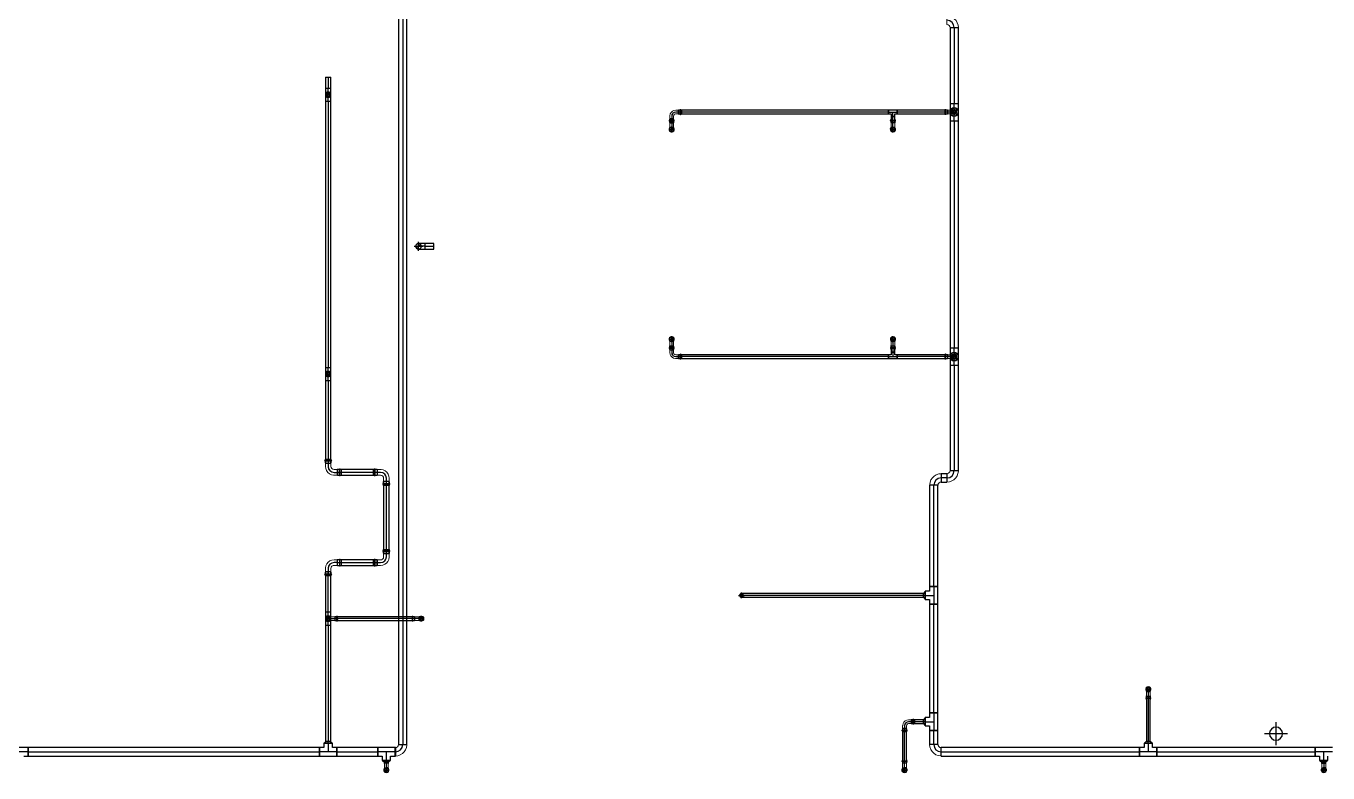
# Model space of a CAD drawing. Header units: inches. Extents: x -3326 to -5, y 8 to 1238.
# Drawn here: x -2129.8 to -1682.6, y 318.7 to 575.3 of the extents above; entities that cross this region are included whole.
import ezdxf

# ---------------------------------------------------------------- set-up
doc = ezdxf.new("R2010")
doc.units = ezdxf.units.IN
doc.header["$MEASUREMENT"] = 0
doc.layers.add('P-PIPE', color=3, linetype='Continuous', lineweight=9)
doc.layers.add('X - REF - FP', color=7, linetype='Continuous', true_color=0xb90000)

# ---------------------------------------------------------------- blocks, each defined once
blk = doc.blocks.new('Victaulic-VicPress316-Elbow 90-45deg Style P568_P571 - Standard-523083-THIRD LEVEL')
at = {"layer": 'P-PIPE'}
for p, q in [((-3177.63, 1234.85), (-3177.63, 1234.85)), ((-3177.63, 1233.46), (-3177.63, 1234.85)), ((-3178.39, 1232.42), (-3178.39, 1231.96)), ((-3178.39, 1231.67), (-3178.39, 1231.33)), ((-3178.28, 1233.46), (-3178.28, 1232.52)), ((-3178.28, 1232.63), (-3178.28, 1231.33)), ((-3178.28, 1232.52), (-3177.63, 1232.52)), ((-3177.63, 1232.52), (-3178.28, 1232.52)), ((-3177.63, 1233.46), (-3177.63, 1232.52)), ((-3177.63, 1232.63), (-3177.63, 1232.63)), ((-3177.63, 1232.63), (-3177.63, 1232.63)), ((-3177.63, 1232.52), (-3176.97, 1232.52)), ((-3176.97, 1232.52), (-3177.63, 1232.52)), ((-3177.63, 1231.96), (-3177.63, 1231.96)), ((-3177.63, 1231.96), (-3177.63, 1231.96)), ((-3177.63, 1231.67), (-3177.63, 1231.67)), ((-3177.63, 1231.67), (-3177.63, 1231.67)), ((-3177.63, 1231.33), (-3177.63, 1231.33)), ((-3177.63, 1231.33), (-3177.63, 1231.33)), ((-3177.63, 1231.33), (-3177.63, 1231.33)), ((-3177.63, 1231.33), (-3177.63, 1231.33)), ((-3176.97, 1232.52), (-3176.97, 1233.46)), ((-3176.97, 1231.33), (-3176.97, 1232.63)), ((-3176.86, 1231.96), (-3176.86, 1232.42)), ((-3176.86, 1231.33), (-3176.86, 1231.67))]:
    blk.add_line(p, q, dxfattribs=at)
at = {"layer": 'P-PIPE', "flags": 128}
for points in [[(-3177.63, 1235.77), (-3178.02, 1235.67), (-3178.34, 1235.42), (-3178.52, 1235.05), (-3178.51, 1234.64), (-3178.32, 1234.27), (-3178, 1234.02), (-3177.63, 1233.94)], [(-3177.63, 1235.62), (-3177.99, 1235.53), (-3178.27, 1235.28), (-3178.39, 1234.92), (-3178.33, 1234.55), (-3178.1, 1234.25), (-3177.76, 1234.1), (-3177.63, 1234.09)], [(-3178.28, 1234.85), (-3178.28, 1234.76), (-3178.28, 1234.5), (-3178.28, 1234.09), (-3178.28, 1233.61), (-3178.28, 1233.46)], [(-3177.63, 1233.94), (-3177.23, 1234.04), (-3176.91, 1234.29), (-3176.73, 1234.66), (-3176.74, 1235.07), (-3176.93, 1235.44), (-3177.25, 1235.69), (-3177.63, 1235.77)], [(-3177.63, 1234.09), (-3177.26, 1234.18), (-3176.98, 1234.43), (-3176.86, 1234.79), (-3176.92, 1235.16), (-3177.15, 1235.46), (-3177.49, 1235.61), (-3177.63, 1235.62)], [(-3176.97, 1233.46), (-3176.97, 1233.96), (-3176.97, 1234.39), (-3176.97, 1234.7), (-3176.97, 1234.85), (-3176.97, 1234.85)], [(-3178.39, 1231.67), (-3178.51, 1231.74), (-3178.52, 1231.88), (-3178.41, 1231.96), (-3178.39, 1231.96)], [(-3178.39, 1232.42), (-3178.3, 1232.62), (-3178.28, 1232.63)], [(-3178.39, 1231.96), (-3178.3, 1231.96), (-3178.05, 1231.96), (-3177.69, 1231.96), (-3177.63, 1231.96)], [(-3177.63, 1231.96), (-3177.99, 1231.96), (-3178.27, 1231.96), (-3178.39, 1231.96), (-3178.39, 1231.96)], [(-3178.39, 1231.67), (-3178.3, 1231.67), (-3178.05, 1231.67), (-3177.69, 1231.67), (-3177.63, 1231.67)], [(-3177.63, 1231.67), (-3177.99, 1231.67), (-3178.27, 1231.67), (-3178.39, 1231.67), (-3178.39, 1231.67)], [(-3176.86, 1231.96), (-3176.95, 1231.96), (-3177.2, 1231.96), (-3177.56, 1231.96), (-3177.63, 1231.96)], [(-3177.63, 1231.96), (-3177.26, 1231.96), (-3176.98, 1231.96), (-3176.86, 1231.96), (-3176.86, 1231.96)], [(-3176.86, 1231.67), (-3176.95, 1231.67), (-3177.2, 1231.67), (-3177.56, 1231.67), (-3177.63, 1231.67)], [(-3177.63, 1231.67), (-3177.26, 1231.67), (-3176.98, 1231.67), (-3176.86, 1231.67), (-3176.86, 1231.67)], [(-3176.97, 1232.63), (-3176.86, 1232.44), (-3176.86, 1232.42)], [(-3176.86, 1231.96), (-3176.74, 1231.9), (-3176.73, 1231.76), (-3176.84, 1231.67), (-3176.86, 1231.67)]]:
    blk.add_lwpolyline(points, dxfattribs=at)
at = {"layer": 'P-PIPE'}
for radius, start, end in [(0.766, 90, 270), (0.766, 90, 270), (0.766, 90, 270), (0.658, 90, 270), (0.657, 90, 270), (0.658, 90, 180), (0.658, 180, 270), (0.767, 270, 90), (0.767, 270, 90), (0.767, 270, 90), (0.658, 270, 90), (0.658, 270, 90), (0.658, 0, 90), (0.658, 270, 0)]:
    blk.add_arc((-3177.63, 1234.85), radius, start, end, dxfattribs=at)
blk = doc.blocks.new('Victaulic-VicPress316-Elbow 90-45deg Style P568_P571 - Standard-V2-THIRD LEVEL')
at = {"layer": 'P-PIPE'}
for p, q in [((-3203.81, 730.05), (-3203.81, 729.6)), ((-3203.81, 729.31), (-3203.81, 728.97)), ((-3203.7, 731.1), (-3203.7, 730.16)), ((-3203.7, 730.27), (-3203.7, 728.97)), ((-3203.05, 730.16), (-3203.7, 730.16)), ((-3203.7, 730.16), (-3203.05, 730.16)), ((-3203.05, 732.49), (-3203.05, 732.49)), ((-3203.05, 732.49), (-3203.05, 731.1)), ((-3203.05, 731.1), (-3203.05, 730.16)), ((-3203.05, 730.27), (-3203.05, 730.27)), ((-3203.05, 730.27), (-3203.05, 730.27)), ((-3202.39, 730.16), (-3203.05, 730.16)), ((-3203.05, 730.16), (-3202.39, 730.16)), ((-3203.05, 729.6), (-3203.05, 729.6)), ((-3203.05, 729.6), (-3203.05, 729.6)), ((-3203.05, 729.31), (-3203.05, 729.31)), ((-3203.05, 729.31), (-3203.05, 729.31)), ((-3202.39, 730.16), (-3202.39, 731.1)), ((-3202.39, 728.97), (-3202.39, 730.27)), ((-3202.28, 729.6), (-3202.28, 730.05)), ((-3202.28, 728.97), (-3202.28, 729.31)), ((-3203.05, 728.97), (-3203.05, 728.97)), ((-3203.05, 728.97), (-3203.05, 728.97)), ((-3203.05, 728.97), (-3203.05, 728.97)), ((-3203.05, 728.97), (-3203.05, 728.97))]:
    blk.add_line(p, q, dxfattribs=at)
at = {"layer": 'P-PIPE', "flags": 128}
for points in [[(-3203.05, 733.4), (-3203.45, 733.31), (-3203.76, 733.05), (-3203.94, 732.68), (-3203.93, 732.27), (-3203.75, 731.91), (-3203.42, 731.66), (-3203.05, 731.58)], [(-3203.81, 729.31), (-3203.93, 729.38), (-3203.94, 729.51), (-3203.83, 729.6), (-3203.81, 729.6)], [(-3203.05, 733.26), (-3203.41, 733.16), (-3203.69, 732.91), (-3203.81, 732.56), (-3203.75, 732.19), (-3203.52, 731.89), (-3203.18, 731.74), (-3203.05, 731.72)], [(-3203.81, 730.05), (-3203.72, 730.25), (-3203.7, 730.27)], [(-3203.81, 729.6), (-3203.72, 729.6), (-3203.47, 729.6), (-3203.11, 729.6), (-3203.05, 729.6)], [(-3203.05, 729.6), (-3203.41, 729.6), (-3203.69, 729.6), (-3203.81, 729.6), (-3203.81, 729.6)], [(-3203.81, 729.31), (-3203.72, 729.31), (-3203.47, 729.31), (-3203.11, 729.31), (-3203.05, 729.31)], [(-3203.05, 729.31), (-3203.41, 729.31), (-3203.69, 729.31), (-3203.81, 729.31), (-3203.81, 729.31)], [(-3203.7, 732.49), (-3203.7, 732.4), (-3203.7, 732.13), (-3203.7, 731.73), (-3203.7, 731.24), (-3203.7, 731.1)], [(-3203.05, 731.58), (-3202.65, 731.67), (-3202.33, 731.93), (-3202.15, 732.3), (-3202.16, 732.71), (-3202.35, 733.07), (-3202.67, 733.32), (-3203.05, 733.4)], [(-3203.05, 731.72), (-3202.68, 731.82), (-3202.41, 732.07), (-3202.28, 732.42), (-3202.34, 732.79), (-3202.57, 733.09), (-3202.91, 733.24), (-3203.05, 733.26)], [(-3202.28, 729.6), (-3202.37, 729.6), (-3202.62, 729.6), (-3202.98, 729.6), (-3203.05, 729.6)], [(-3203.05, 729.6), (-3202.68, 729.6), (-3202.41, 729.6), (-3202.28, 729.6), (-3202.28, 729.6)], [(-3202.28, 729.31), (-3202.37, 729.31), (-3202.62, 729.31), (-3202.98, 729.31), (-3203.05, 729.31)], [(-3203.05, 729.31), (-3202.68, 729.31), (-3202.41, 729.31), (-3202.28, 729.31), (-3202.28, 729.31)], [(-3202.39, 731.1), (-3202.39, 731.6), (-3202.39, 732.03), (-3202.39, 732.34), (-3202.39, 732.48), (-3202.39, 732.49)], [(-3202.39, 730.27), (-3202.28, 730.08), (-3202.28, 730.05)], [(-3202.28, 729.6), (-3202.16, 729.53), (-3202.15, 729.39), (-3202.26, 729.31), (-3202.28, 729.31)]]:
    blk.add_lwpolyline(points, dxfattribs=at)
at = {"layer": 'P-PIPE'}
for radius, start, end in [(0.767, 90, 270), (0.767, 90, 270), (0.767, 90, 270), (0.658, 90, 270), (0.658, 90, 270), (0.658, 90, 180), (0.658, 180, 270), (0.766, 270, 90), (0.766, 270, 90), (0.766, 270, 90), (0.658, 270, 90), (0.657, 270, 90), (0.658, 0, 90), (0.658, 270, 0)]:
    blk.add_arc((-3203.05, 732.49), radius, start, end, dxfattribs=at)
blk = doc.blocks.new('Transition - Generic - Plumbing-CW-1090292-THIRD LEVEL')
at = {"layer": 'P-PIPE'}
for radius, start, end in [(0.8125, 0, 180), (0.8125, 180, 0), (0.5625, 360, 180), (0.5625, 180, 0)]:
    blk.add_arc((-2026, 551.742802), radius, start, end, dxfattribs=at)
blk = doc.blocks.new('Elbow - Welded - Generic - Standard-1127339-THIRD LEVEL')
at = {"layer": 'P-PIPE'}
for p, q in [((-2.52, -1.44), (-2.52, 1.44)), ((-2.52, 1.44), (-2.52, -1.44)), ((1.44, 2.52), (-1.44, 2.52)), ((-1.44, 2.52), (1.44, 2.52))]:
    blk.add_line(p, q, dxfattribs=at)
at = {"layer": 'P-PIPE', "flags": 128}
for points in [[(-1.44, 2.52), (-1.53, 2.08), (-1.79, 1.72), (-2.18, 1.49), (-2.52, 1.44)], [(-2.52, -1.44), (-1.67, -1.34), (-0.85, -1.07), (-0.12, -0.62), (0.51, -0.03), (0.99, 0.68), (1.3, 1.48), (1.43, 2.33), (1.44, 2.52)]]:
    blk.add_lwpolyline(points, dxfattribs=at)
blk = doc.blocks.new('Transition - Generic - Plumbing-CW-1127470-THIRD LEVEL')
at = {"layer": 'P-PIPE'}
for radius, start, end in [(1.31, 90, 270), (0.563, 90, 270), (1.31, 270, 90), (0.562, 270, 90)]:
    blk.add_arc((-1810.95, 461.74), radius, start, end, dxfattribs=at)
blk = doc.blocks.new('Victaulic-VicPress316-Elbow 90-45deg Style P568_P571 - Standard-V1-THIRD LEVEL')
at = {"layer": 'P-PIPE'}
for p, q in [((-3.18, 0.77), (-3.52, 0.77)), ((-3.52, 0.77), (-3.52, -0.77)), ((-3.52, -0.77), (-3.52, 0.77)), ((-2.22, 0.66), (-3.52, 0.66)), ((-3.52, -0.66), (-3.52, 0.66)), ((-3.52, 0.66), (-3.52, -0.66)), ((-3.18, -0.77), (-3.18, 0.77)), ((-3.18, 0.77), (-3.18, -0.77)), ((-2.44, 0.77), (-2.89, 0.77)), ((-2.89, -0.77), (-2.89, 0.77)), ((-2.89, 0.77), (-2.89, -0.77)), ((-1.39, 0.66), (-2.33, 0.66)), ((-2.33, 0), (-2.33, 0.66)), ((-2.33, 0.66), (-2.33, 0)), ((-2.22, -0.66), (-2.22, 0.66)), ((-2.22, 0.66), (-2.22, -0.66)), ((-0.77, 3.52), (-0.77, 3.18)), ((0.77, 3.52), (-0.77, 3.52)), ((-0.77, 3.52), (0.77, 3.52)), ((-0.77, 3.18), (0.77, 3.18)), ((0.77, 3.18), (-0.77, 3.18)), ((-0.77, 2.89), (-0.77, 2.44)), ((-0.77, 2.89), (0.77, 2.89)), ((0.77, 2.89), (-0.77, 2.89)), ((-0.66, 3.52), (-0.66, 2.22)), ((-0.66, 3.52), (0.66, 3.52)), ((0.66, 3.52), (-0.66, 3.52)), ((-0.66, 2.33), (-0.66, 1.39)), ((0, 2.33), (-0.66, 2.33)), ((-0.66, 2.33), (0, 2.33)), ((-0.66, 2.22), (0.66, 2.22)), ((0.66, 2.22), (-0.66, 2.22)), ((0, 2.33), (0.66, 2.33)), ((0.66, 2.33), (0, 2.33)), ((0, 1.39), (0, 2.33)), ((0.66, 2.22), (0.66, 3.52)), ((0.66, 1.39), (0.66, 2.33)), ((0.77, 3.18), (0.77, 3.52)), ((0.77, 2.44), (0.77, 2.89)), ((-3.52, -0.66), (-2.22, -0.66)), ((-3.52, -0.77), (-3.18, -0.77)), ((-2.89, -0.77), (-2.44, -0.77)), ((-2.33, 0), (-2.33, -0.66)), ((-2.33, -0.66), (-2.33, 0)), ((-1.39, 0), (-2.33, 0)), ((-2.33, -0.66), (-1.39, -0.66))]:
    blk.add_line(p, q, dxfattribs=at)
at = {"layer": 'P-PIPE', "flags": 128}
for points in [[(-3.18, 0.77), (-3.11, 0.89), (-2.98, 0.9), (-2.89, 0.79), (-2.89, 0.77)], [(-3.18, 0.77), (-3.18, 0.67), (-3.18, 0.42), (-3.18, 0.07), (-3.18, -0.3), (-3.18, -0.6), (-3.18, -0.75), (-3.18, -0.77)], [(-3.18, -0.77), (-3.18, -0.67), (-3.18, -0.42), (-3.18, -0.07), (-3.18, 0.3), (-3.18, 0.6), (-3.18, 0.75), (-3.18, 0.77)], [(-2.89, -0.77), (-2.89, -0.67), (-2.89, -0.42), (-2.89, -0.07), (-2.89, 0.3), (-2.89, 0.6), (-2.89, 0.75), (-2.89, 0.77)], [(-2.89, 0.77), (-2.89, 0.67), (-2.89, 0.42), (-2.89, 0.07), (-2.89, -0.3), (-2.89, -0.6), (-2.89, -0.75), (-2.89, -0.77)], [(-2.44, 0.77), (-2.24, 0.68), (-2.22, 0.66)], [(-0.66, 1.39), (-0.75, 1.04), (-1, 0.77), (-1.35, 0.66), (-1.39, 0.66)], [(-1.39, -0.66), (-0.78, -0.56), (-0.23, -0.29), (0.22, 0.13), (0.53, 0.67), (0.65, 1.27), (0.66, 1.39)], [(-0.77, 2.89), (-0.89, 2.96), (-0.9, 3.1), (-0.79, 3.18), (-0.77, 3.18)], [(0.77, 3.18), (0.67, 3.18), (0.42, 3.18), (0.07, 3.18), (-0.3, 3.18), (-0.6, 3.18), (-0.75, 3.18), (-0.77, 3.18)], [(-0.77, 3.18), (-0.67, 3.18), (-0.42, 3.18), (-0.07, 3.18), (0.3, 3.18), (0.6, 3.18), (0.75, 3.18), (0.77, 3.18)], [(-0.77, 2.89), (-0.67, 2.89), (-0.42, 2.89), (-0.07, 2.89), (0.3, 2.89), (0.6, 2.89), (0.75, 2.89), (0.77, 2.89)], [(0.77, 2.89), (0.67, 2.89), (0.42, 2.89), (0.07, 2.89), (-0.3, 2.89), (-0.6, 2.89), (-0.75, 2.89), (-0.77, 2.89)], [(-0.66, 2.22), (-0.77, 2.41), (-0.77, 2.44)], [(0.77, 2.44), (0.68, 2.24), (0.66, 2.22)], [(0.77, 3.18), (0.89, 3.11), (0.9, 2.98), (0.79, 2.89), (0.77, 2.89)], [(-2.89, -0.77), (-2.96, -0.89), (-3.1, -0.9), (-3.18, -0.79), (-3.18, -0.77)], [(-2.22, -0.66), (-2.41, -0.77), (-2.44, -0.77)]]:
    blk.add_lwpolyline(points, dxfattribs=at)
at = {"layer": 'P-PIPE'}
blk.add_arc((-1.39, 1.39), 1.39, 270, 0, dxfattribs=at)
blk = doc.blocks.new('Transition - Generic - Plumbing-CW-1022941-THIRD LEVEL')
at = {"layer": 'P-PIPE'}
for radius, start, end in [(0.8125, 0, 180), (0.8125, 180, 0), (0.5625, 0, 180), (0.5625, 180, 0)]:
    blk.add_arc((-2759.501061, 1029.409433), radius, start, end, dxfattribs=at)
blk = doc.blocks.new('Victaulic-VicPress316-Elbow 90-45deg Style P568_P571 - Standard-1125944-THIRD LEVEL')
at = {"layer": 'P-PIPE'}
for p, q in [((-1.06, 4.55), (-1.06, 4.17)), ((1.06, 4.55), (-1.06, 4.55)), ((-1.06, 4.55), (1.06, 4.55)), ((-0.95, 4.55), (-0.95, 3.07)), ((-0.95, 4.55), (0.95, 4.55)), ((0.95, 4.55), (-0.95, 4.55)), ((0.95, 3.07), (0.95, 4.55)), ((1.06, 4.17), (1.06, 4.55)), ((-4.17, 1.06), (-4.55, 1.06)), ((-4.55, 1.06), (-4.55, -1.06)), ((-4.55, -1.06), (-4.55, 1.06)), ((-3.07, 0.95), (-4.55, 0.95)), ((-4.55, -0.95), (-4.55, 0.95)), ((-4.55, 0.95), (-4.55, -0.95)), ((-4.17, -1.06), (-4.17, 1.06)), ((-4.17, 1.06), (-4.17, -1.06)), ((-3.29, 1.06), (-3.85, 1.06)), ((-3.85, -1.06), (-3.85, 1.06)), ((-3.85, 1.06), (-3.85, -1.06)), ((-2.02, 0.95), (-3.18, 0.95)), ((-3.18, 0), (-3.18, 0.95)), ((-3.18, 0.95), (-3.18, 0)), ((-3.07, -0.95), (-3.07, 0.95)), ((-3.07, 0.95), (-3.07, -0.95)), ((-1.06, 4.17), (1.06, 4.17)), ((1.06, 4.17), (-1.06, 4.17)), ((-1.06, 3.85), (-1.06, 3.29)), ((-1.06, 3.85), (1.06, 3.85)), ((1.06, 3.85), (-1.06, 3.85)), ((-0.95, 3.18), (-0.95, 2.02)), ((0, 3.18), (-0.95, 3.18)), ((-0.95, 3.18), (0, 3.18)), ((-0.95, 3.07), (0.95, 3.07)), ((0.95, 3.07), (-0.95, 3.07)), ((0, 3.18), (0.95, 3.18)), ((0.95, 3.18), (0, 3.18)), ((0, 2.02), (0, 3.18)), ((0.95, 2.02), (0.95, 3.18)), ((1.06, 3.29), (1.06, 3.85)), ((-4.55, -0.95), (-3.07, -0.95)), ((-4.55, -1.06), (-4.17, -1.06)), ((-3.85, -1.06), (-3.29, -1.06)), ((-3.18, 0), (-3.18, -0.95)), ((-3.18, -0.95), (-3.18, 0)), ((-2.02, 0), (-3.18, 0)), ((-3.18, -0.95), (-2.02, -0.95))]:
    blk.add_line(p, q, dxfattribs=at)
at = {"layer": 'P-PIPE', "flags": 128}
for points in [[(-4.17, 1.06), (-4.1, 1.2), (-3.94, 1.21), (-3.85, 1.08), (-3.85, 1.06)], [(-4.17, 1.06), (-4.17, 0.97), (-4.17, 0.71), (-4.17, 0.32), (-4.17, -0.12), (-4.17, -0.54), (-4.17, -0.86), (-4.17, -1.04), (-4.17, -1.06)], [(-4.17, -1.06), (-4.17, -0.97), (-4.17, -0.71), (-4.17, -0.32), (-4.17, 0.12), (-4.17, 0.54), (-4.17, 0.86), (-4.17, 1.04), (-4.17, 1.06)], [(-3.85, -1.06), (-3.85, -0.97), (-3.85, -0.71), (-3.85, -0.32), (-3.85, 0.12), (-3.85, 0.54), (-3.85, 0.86), (-3.85, 1.04), (-3.85, 1.06)], [(-3.85, 1.06), (-3.85, 0.97), (-3.85, 0.71), (-3.85, 0.32), (-3.85, -0.12), (-3.85, -0.54), (-3.85, -0.86), (-3.85, -1.04), (-3.85, -1.06)], [(-3.29, 1.06), (-3.09, 0.97), (-3.07, 0.95)], [(-0.95, 2.02), (-1.04, 1.58), (-1.3, 1.22), (-1.69, 1), (-2.02, 0.95)], [(-2.02, -0.95), (-1.28, -0.86), (-0.59, -0.58), (0.02, -0.15), (0.49, 0.43), (0.81, 1.1), (0.94, 1.83), (0.95, 2.02)], [(-1.06, 3.85), (-1.2, 3.92), (-1.21, 4.08), (-1.08, 4.17), (-1.06, 4.17)], [(1.06, 4.17), (0.97, 4.17), (0.71, 4.17), (0.32, 4.17), (-0.12, 4.17), (-0.54, 4.17), (-0.86, 4.17), (-1.04, 4.17), (-1.06, 4.17)], [(-1.06, 4.17), (-0.97, 4.17), (-0.71, 4.17), (-0.32, 4.17), (0.12, 4.17), (0.54, 4.17), (0.86, 4.17), (1.04, 4.17), (1.06, 4.17)], [(-1.06, 3.85), (-0.97, 3.85), (-0.71, 3.85), (-0.32, 3.85), (0.12, 3.85), (0.54, 3.85), (0.86, 3.85), (1.04, 3.85), (1.06, 3.85)], [(1.06, 3.85), (0.97, 3.85), (0.71, 3.85), (0.32, 3.85), (-0.12, 3.85), (-0.54, 3.85), (-0.86, 3.85), (-1.04, 3.85), (-1.06, 3.85)], [(-0.95, 3.07), (-1.06, 3.26), (-1.06, 3.29)], [(1.06, 3.29), (0.97, 3.09), (0.95, 3.07)], [(1.06, 4.17), (1.2, 4.1), (1.21, 3.94), (1.08, 3.85), (1.06, 3.85)], [(-3.85, -1.06), (-3.92, -1.2), (-4.08, -1.21), (-4.17, -1.08), (-4.17, -1.06)], [(-3.07, -0.95), (-3.26, -1.06), (-3.29, -1.06)]]:
    blk.add_lwpolyline(points, dxfattribs=at)
at = {"layer": 'P-PIPE'}
blk.add_arc((-2.02, 2.02), 2.02, 270, 0, dxfattribs=at)

msp = doc.modelspace()

# ---------------------------------------------------------------- linework, layer by layer
at = {"layer": 'X - REF - FP'}
for p, q in [((-2001.81, 593.22), (-2001.81, 328.52)), ((-2000.37, 593.22), (-2000.37, 328.52)), ((-2000.37, 593.22), (-2000.37, 328.52)), ((-1998.93, 328.52), (-1998.93, 593.22)), ((-1812.39, 574.74), (-1812.39, 548.73)), ((-1812.39, 574.74), (-1809.52, 574.74)), ((-1810.95, 574.74), (-1810.95, 548.73)), ((-1810.95, 574.74), (-1810.95, 548.73)), ((-1809.52, 548.73), (-1809.52, 574.74)), ((-2026.95, 557.74), (-2026.95, 553.99)), ((-2026.95, 557.74), (-2025.05, 557.74)), ((-2026, 557.74), (-2026, 553.99)), ((-2026, 557.74), (-2026, 553.99)), ((-2025.05, 553.99), (-2025.05, 557.74)), ((-2027, 551.74), (-2025, 551.74)), ((-2026.95, 553.99), (-2026.95, 549.5)), ((-2026.95, 553.99), (-2025.05, 553.99)), ((-2026, 549.5), (-2026, 553.99)), ((-2026, 550.74), (-2026, 552.74)), ((-2025.05, 549.5), (-2025.05, 553.99)), ((-2026.95, 549.5), (-2026.95, 457.99)), ((-2026.95, 549.5), (-2025.05, 549.5)), ((-2026, 549.5), (-2026, 457.99)), ((-2026, 549.5), (-2026, 457.99)), ((-2025.05, 457.99), (-2025.05, 549.5)), ((-1905.67, 545.74), (-1906.61, 545.74)), ((-1833.5, 546.4), (-1905.67, 546.4)), ((-1905.67, 546.4), (-1905.67, 545.09)), ((-1833.5, 545.74), (-1905.67, 545.74)), ((-1833.5, 545.74), (-1905.67, 545.74)), ((-1833.5, 546.4), (-1833.5, 545.09)), ((-1830.5, 546.4), (-1833.5, 546.4)), ((-1833.5, 545.09), (-1833.5, 546.4)), ((-1833.5, 546.4), (-1833.5, 545.09)), ((-1833.5, 545.74), (-1830.5, 545.74)), ((-1832, 544.25), (-1832, 545.74)), ((-1830.5, 545.09), (-1830.5, 546.4)), ((-1830.5, 546.4), (-1830.5, 545.09)), ((-1813.28, 546.4), (-1830.5, 546.4)), ((-1830.5, 546.4), (-1830.5, 545.09)), ((-1813.28, 545.74), (-1830.5, 545.74)), ((-1813.28, 545.74), (-1830.5, 545.74)), ((-1812.35, 545.74), (-1814.47, 545.74)), ((-1813.28, 546.4), (-1813.28, 545.09)), ((-1812.35, 545.74), (-1813.28, 545.74)), ((-1812.39, 548.73), (-1812.39, 542.75)), ((-1812.39, 548.73), (-1809.52, 548.73)), ((-1810.95, 545.74), (-1812.35, 545.74)), ((-1811.95, 545.74), (-1809.95, 545.74)), ((-1810.95, 542.75), (-1810.95, 548.73)), ((-1810.95, 544.74), (-1810.95, 546.74)), ((-1809.52, 542.75), (-1809.52, 548.73)), ((-1908.66, 543.41), (-1908.66, 542.07)), ((-1908.66, 543.41), (-1907.34, 543.41)), ((-1908.66, 542.07), (-1907.34, 542.07)), ((-1908, 544.35), (-1908, 543.41)), ((-1908, 544.35), (-1908, 542.22)), ((-1908, 543.41), (-1908, 542.07)), ((-1908, 543.41), (-1908, 542.07)), ((-1908, 542.07), (-1908, 541.14)), ((-1907.34, 542.07), (-1907.34, 543.41)), ((-1905.67, 545.09), (-1833.5, 545.09)), ((-1833.5, 545.09), (-1832.66, 545.09)), ((-1832.66, 545.09), (-1832.66, 544.25)), ((-1832.66, 544.25), (-1832.66, 542.07)), ((-1831.34, 544.25), (-1832.66, 544.25)), ((-1832.66, 544.25), (-1831.34, 544.25)), ((-1831.34, 544.25), (-1832.66, 544.25)), ((-1831.34, 542.07), (-1832.66, 542.07)), ((-1832, 542.07), (-1832, 544.25)), ((-1832, 542.07), (-1832, 544.25)), ((-1832, 541.14), (-1832, 543.26)), ((-1832, 541.14), (-1832, 542.07)), ((-1831.34, 545.09), (-1830.5, 545.09)), ((-1831.34, 544.25), (-1831.34, 545.09)), ((-1831.34, 542.07), (-1831.34, 544.25)), ((-1830.5, 545.09), (-1813.28, 545.09)), ((-1812.39, 542.75), (-1812.39, 464.73)), ((-1812.39, 542.75), (-1809.52, 542.75)), ((-1810.95, 542.75), (-1810.95, 464.73)), ((-1810.95, 542.75), (-1810.95, 464.73)), ((-1809.52, 464.73), (-1809.52, 542.75)), ((-1909, 539.74), (-1907, 539.74)), ((-1908, 541.14), (-1908, 539.74)), ((-1908, 538.74), (-1908, 540.74)), ((-1833, 539.74), (-1831, 539.74)), ((-1832, 539.74), (-1832, 541.14)), ((-1832, 538.74), (-1832, 540.74)), ((-1994.97, 498.12), (-1994.97, 501.12)), ((-1994.97, 498.12), (-1994.97, 501.12)), ((-1996.47, 499.62), (-1993.47, 499.62)), ((-1996.47, 499.62), (-1993.47, 499.62)), ((-1992.73, 500.57), (-1994.97, 500.57)), ((-1992.73, 499.62), (-1994.97, 499.62)), ((-1994.97, 498.67), (-1992.73, 498.67)), ((-1989.73, 500.57), (-1992.73, 500.57)), ((-1992.73, 498.67), (-1992.73, 500.57)), ((-1992.73, 499.62), (-1989.73, 499.62)), ((-1992.73, 499.62), (-1989.73, 499.62)), ((-1992.73, 498.67), (-1989.73, 498.67)), ((-1989.73, 498.67), (-1989.73, 500.57)), ((-1909, 467.74), (-1907, 467.74)), ((-1908.66, 465.41), (-1908.66, 464.07)), ((-1908.66, 465.41), (-1907.34, 465.41)), ((-1908, 466.74), (-1908, 468.74)), ((-1908, 467.74), (-1908, 466.35)), ((-1908, 466.35), (-1908, 465.41)), ((-1908, 466.35), (-1908, 464.22)), ((-1908, 465.41), (-1908, 464.07)), ((-1908, 465.41), (-1908, 464.07)), ((-1907.34, 464.07), (-1907.34, 465.41)), ((-1833, 467.74), (-1831, 467.74)), ((-1832.66, 465.41), (-1832.66, 463.24)), ((-1832.66, 465.41), (-1831.34, 465.41)), ((-1832, 466.74), (-1832, 468.74)), ((-1832, 467.74), (-1832, 466.35)), ((-1832, 466.35), (-1832, 465.41)), ((-1832, 466.35), (-1832, 464.22)), ((-1832, 465.41), (-1832, 463.24)), ((-1832, 465.41), (-1832, 463.24)), ((-1831.34, 463.24), (-1831.34, 465.41)), ((-1908.66, 464.07), (-1907.34, 464.07)), ((-1908, 464.07), (-1908, 463.14)), ((-1906.61, 461.74), (-1905.67, 461.74)), ((-1906.61, 461.74), (-1904.48, 461.74)), ((-1833.5, 462.4), (-1905.67, 462.4)), ((-1905.67, 462.4), (-1905.67, 461.09)), ((-1833.5, 461.74), (-1905.67, 461.74)), ((-1833.5, 461.74), (-1905.67, 461.74)), ((-1905.67, 461.09), (-1833.5, 461.09)), ((-1833.5, 462.4), (-1833.5, 461.09)), ((-1832.66, 462.4), (-1833.5, 462.4)), ((-1833.5, 462.4), (-1833.5, 461.09)), ((-1833.5, 461.09), (-1833.5, 462.4)), ((-1833.5, 461.74), (-1830.5, 461.74)), ((-1833.5, 461.09), (-1830.5, 461.09)), ((-1832.66, 463.24), (-1831.34, 463.24)), ((-1832.66, 463.24), (-1832.66, 462.4)), ((-1832.66, 463.24), (-1831.34, 463.24)), ((-1831.34, 463.24), (-1832.66, 463.24)), ((-1832, 463.24), (-1832, 461.74)), ((-1831.34, 462.4), (-1831.34, 463.24)), ((-1830.5, 462.4), (-1831.34, 462.4)), ((-1830.5, 462.4), (-1830.5, 461.09)), ((-1830.5, 461.09), (-1830.5, 462.4)), ((-1813.28, 462.4), (-1830.5, 462.4)), ((-1830.5, 462.4), (-1830.5, 461.09)), ((-1813.28, 461.74), (-1830.5, 461.74)), ((-1813.28, 461.74), (-1830.5, 461.74)), ((-1830.5, 461.09), (-1813.28, 461.09)), ((-1812.35, 461.74), (-1814.47, 461.74)), ((-1813.28, 462.4), (-1813.28, 461.09)), ((-1812.35, 461.74), (-1813.28, 461.74)), ((-1812.39, 464.73), (-1812.39, 458.75)), ((-1812.39, 464.73), (-1809.52, 464.73)), ((-1810.95, 461.74), (-1812.35, 461.74)), ((-1811.95, 461.74), (-1809.95, 461.74)), ((-1810.95, 458.75), (-1810.95, 464.73)), ((-1810.95, 460.74), (-1810.95, 462.74)), ((-1809.52, 458.75), (-1809.52, 464.73)), ((-2026.95, 457.99), (-2026.95, 453.5)), ((-2026.95, 457.99), (-2025.05, 457.99)), ((-2026, 453.5), (-2026, 457.99)), ((-2026, 454.74), (-2026, 456.74)), ((-2025.05, 453.5), (-2025.05, 457.99)), ((-1812.39, 458.75), (-1812.39, 422.6)), ((-1812.39, 458.75), (-1809.52, 458.75)), ((-1810.95, 458.75), (-1810.95, 422.6)), ((-1810.95, 458.75), (-1810.95, 422.6)), ((-1809.52, 422.6), (-1809.52, 458.75)), ((-2027, 455.74), (-2025, 455.74)), ((-2026.95, 453.5), (-2026.95, 425.17)), ((-2026.95, 453.5), (-2025.05, 453.5)), ((-2026, 453.5), (-2026, 425.17)), ((-2026, 453.5), (-2026, 425.17)), ((-2025.05, 425.17), (-2025.05, 453.5)), ((-2026.95, 425.17), (-2025.05, 425.17)), ((-2026, 425.17), (-2026, 424)), ((-2023.98, 421.99), (-2022.82, 421.99)), ((-2023.98, 421.99), (-2021.45, 421.99)), ((-2009.18, 422.94), (-2022.82, 422.94)), ((-2022.82, 422.94), (-2022.82, 421.04)), ((-2009.18, 421.99), (-2022.82, 421.99)), ((-2009.18, 421.99), (-2022.82, 421.99)), ((-2022.82, 421.04), (-2009.18, 421.04)), ((-2008.02, 421.99), (-2010.55, 421.99)), ((-2009.18, 422.94), (-2009.18, 421.04)), ((-2008.02, 421.99), (-2009.18, 421.99)), ((-1813.47, 421.52), (-1815.43, 421.52)), ((-1815.43, 421.52), (-1815.43, 418.65)), ((-1813.47, 421.52), (-1813.47, 418.65)), ((-1812.39, 422.6), (-1809.52, 422.6)), ((-2006.95, 418.81), (-2006.95, 394.17)), ((-2005.05, 418.81), (-2006.95, 418.81)), ((-2006, 418.81), (-2006, 419.97)), ((-2006, 394.17), (-2006, 418.81)), ((-2006, 394.17), (-2006, 418.81)), ((-2005.05, 394.17), (-2005.05, 418.81)), ((-1819.39, 417.57), (-1819.39, 382.73)), ((-1816.52, 417.57), (-1819.39, 417.57)), ((-1817.95, 382.73), (-1817.95, 417.57)), ((-1817.95, 382.73), (-1817.95, 417.57)), ((-1816.52, 382.73), (-1816.52, 417.57)), ((-1813.47, 420.09), (-1815.43, 420.09)), ((-1813.47, 420.09), (-1815.43, 420.09)), ((-1815.43, 418.65), (-1813.47, 418.65)), ((-2005.05, 394.17), (-2006.95, 394.17)), ((-2006, 393), (-2006, 395.54)), ((-2006, 393), (-2006, 394.17)), ((-2022.82, 390.99), (-2023.98, 390.99)), ((-2009.18, 391.94), (-2022.82, 391.94)), ((-2022.82, 390.04), (-2022.82, 391.94)), ((-2022.82, 390.99), (-2009.18, 390.99)), ((-2022.82, 390.99), (-2009.18, 390.99)), ((-2022.82, 390.04), (-2009.18, 390.04)), ((-2009.18, 390.04), (-2009.18, 391.94)), ((-2009.18, 390.99), (-2008.02, 390.99)), ((-2026.95, 387.81), (-2026.95, 373.99)), ((-2025.05, 387.81), (-2026.95, 387.81)), ((-2026, 388.97), (-2026, 387.81)), ((-2026, 388.97), (-2026, 386.44)), ((-2026, 373.99), (-2026, 387.81)), ((-2026, 373.99), (-2026, 387.81)), ((-2025.05, 373.99), (-2025.05, 387.81)), ((-1884, 378.74), (-1884, 380.74)), ((-1821.6, 380.4), (-1884, 380.4)), ((-1884, 380.4), (-1884, 379.09)), ((-1820.95, 381.06), (-1821.6, 380.31)), ((-1821.6, 380.4), (-1821.6, 379.09)), ((-1819.39, 381.18), (-1820.95, 381.18)), ((-1820.95, 381.18), (-1820.95, 378.31)), ((-1820.95, 378.31), (-1820.95, 381.18)), ((-1816.52, 382.73), (-1819.39, 382.73)), ((-1819.39, 382.73), (-1819.39, 381.18)), ((-1819.39, 382.73), (-1816.52, 382.73)), ((-1816.52, 382.73), (-1819.39, 382.73)), ((-1817.95, 382.73), (-1817.95, 376.75)), ((-1816.52, 376.75), (-1816.52, 382.73)), ((-1885, 379.74), (-1883, 379.74)), ((-1821.6, 379.74), (-1884, 379.74)), ((-1821.6, 379.74), (-1884, 379.74)), ((-1884, 379.09), (-1821.6, 379.09)), ((-1820.95, 379.74), (-1821.6, 379.74)), ((-1821.6, 379.18), (-1820.95, 378.43)), ((-1820.95, 379.74), (-1817.95, 379.74)), ((-1820.95, 378.31), (-1819.39, 378.31)), ((-1819.39, 378.31), (-1819.39, 376.75)), ((-1819.39, 376.75), (-1816.52, 376.75)), ((-1816.52, 376.75), (-1819.39, 376.75)), ((-1819.39, 376.75), (-1819.39, 339.34)), ((-1816.52, 376.75), (-1819.39, 376.75)), ((-1817.95, 339.34), (-1817.95, 376.75)), ((-1817.95, 339.34), (-1817.95, 376.75)), ((-1816.52, 339.34), (-1816.52, 376.75)), ((-2027, 371.74), (-2025, 371.74)), ((-2026.95, 373.99), (-2026.95, 369.5)), ((-2025.05, 373.99), (-2026.95, 373.99)), ((-2026, 369.5), (-2026, 373.99)), ((-2026, 370.74), (-2026, 372.74)), ((-2026, 371.74), (-2024.61, 371.74)), ((-2025.05, 369.5), (-2025.05, 373.99)), ((-2024.61, 371.74), (-2023.67, 371.74)), ((-2024.61, 371.74), (-2022.48, 371.74)), ((-1996.33, 372.4), (-2023.67, 372.4)), ((-2023.67, 372.4), (-2023.67, 371.09)), ((-1996.33, 371.74), (-2023.67, 371.74)), ((-1996.33, 371.74), (-2023.67, 371.74)), ((-1995.39, 371.74), (-1997.52, 371.74)), ((-1996.33, 372.4), (-1996.33, 371.09)), ((-1995.39, 371.74), (-1996.33, 371.74)), ((-1994, 371.74), (-1995.39, 371.74)), ((-1995, 371.74), (-1993, 371.74)), ((-1994, 370.74), (-1994, 372.74)), ((-2026.95, 369.5), (-2026.95, 329.65)), ((-2026.95, 369.5), (-2025.05, 369.5)), ((-2026, 369.5), (-2026, 329.65)), ((-2026, 369.5), (-2026, 329.65)), ((-2025.05, 329.65), (-2025.05, 369.5)), ((-2023.67, 371.09), (-1996.33, 371.09)), ((-1745.29, 347.48), (-1743.28, 347.48)), ((-1744.94, 345.15), (-1744.94, 329.65)), ((-1744.94, 345.15), (-1743.63, 345.15)), ((-1744.29, 346.48), (-1744.29, 348.48)), ((-1744.29, 347.48), (-1744.29, 346.08)), ((-1744.29, 346.08), (-1744.29, 345.15)), ((-1744.29, 346.08), (-1744.29, 343.96)), ((-1744.29, 345.15), (-1744.29, 329.65)), ((-1744.29, 345.15), (-1744.29, 329.65)), ((-1743.63, 329.65), (-1743.63, 345.15)), ((-1825.67, 336.35), (-1826.61, 336.35)), ((-1821.6, 337.01), (-1825.67, 337.01)), ((-1825.67, 337.01), (-1825.67, 335.69)), ((-1821.6, 336.35), (-1825.67, 336.35)), ((-1821.6, 336.35), (-1825.67, 336.35)), ((-1825.67, 335.69), (-1821.6, 335.69)), ((-1820.95, 337.66), (-1821.6, 336.91)), ((-1821.6, 337.01), (-1821.6, 335.69)), ((-1820.95, 336.35), (-1821.6, 336.35)), ((-1821.6, 335.79), (-1820.95, 335.04)), ((-1819.39, 337.79), (-1820.95, 337.79)), ((-1820.95, 337.79), (-1820.95, 334.91)), ((-1820.95, 334.91), (-1820.95, 337.79)), ((-1820.95, 336.35), (-1817.95, 336.35)), ((-1816.52, 339.34), (-1819.39, 339.34)), ((-1819.39, 339.34), (-1819.39, 337.79)), ((-1819.39, 339.34), (-1816.52, 339.34)), ((-1816.52, 339.34), (-1819.39, 339.34)), ((-1817.95, 339.34), (-1817.95, 333.36)), ((-1816.52, 333.36), (-1816.52, 339.34)), ((-1700.41, 328.24), (-1700.41, 336.24)), ((-1700.41, 328.24), (-1700.41, 336.24)), ((-1700.41, 328.24), (-1700.41, 336.24)), ((-1700.41, 328.24), (-1700.41, 336.24)), ((-1828.66, 334.02), (-1828.66, 322.07)), ((-1827.34, 334.02), (-1828.66, 334.02)), ((-1828, 334.96), (-1828, 334.02)), ((-1828, 334.96), (-1828, 332.83)), ((-1828, 322.07), (-1828, 334.02)), ((-1828, 322.07), (-1828, 334.02)), ((-1827.34, 322.07), (-1827.34, 334.02)), ((-1820.95, 334.91), (-1819.39, 334.91)), ((-1819.39, 334.91), (-1819.39, 333.36)), ((-1819.39, 333.36), (-1816.52, 333.36)), ((-1816.52, 333.36), (-1819.39, 333.36)), ((-1819.39, 333.36), (-1819.39, 328.52)), ((-1816.52, 333.36), (-1819.39, 333.36)), ((-1817.95, 328.52), (-1817.95, 333.36)), ((-1817.95, 328.52), (-1817.95, 333.36)), ((-1816.52, 328.52), (-1816.52, 333.36)), ((-1704.41, 332.24), (-1696.41, 332.24)), ((-1704.41, 332.24), (-1696.41, 332.24)), ((-1704.41, 332.24), (-1696.41, 332.24)), ((-1704.41, 332.24), (-1696.41, 332.24)), ((-2129.01, 327.44), (-2134.99, 327.44)), ((-2129.01, 324.56), (-2129.01, 327.44)), ((-2129.01, 327.44), (-2129.01, 324.56)), ((-2028.99, 327.44), (-2129.01, 327.44)), ((-2129.01, 324.56), (-2129.01, 327.44)), ((-2027.44, 327.44), (-2028.99, 327.44)), ((-2028.99, 327.44), (-2028.99, 324.56)), ((-2028.99, 324.56), (-2028.99, 327.44)), ((-2028.99, 324.56), (-2028.99, 327.44)), ((-2027.44, 328.99), (-2027.44, 327.44)), ((-2024.56, 328.99), (-2027.44, 328.99)), ((-2027.44, 328.99), (-2024.56, 328.99)), ((-2026.81, 329.65), (-2027.31, 328.99)), ((-2026.95, 329.65), (-2025.05, 329.65)), ((-2026, 328.99), (-2026, 329.65)), ((-2026, 328.99), (-2026, 326)), ((-2024.69, 328.99), (-2025.19, 329.65)), ((-2024.56, 327.44), (-2024.56, 328.99)), ((-2023.01, 327.44), (-2024.56, 327.44)), ((-2008.99, 327.44), (-2023.01, 327.44)), ((-2023.01, 324.56), (-2023.01, 327.44)), ((-2023.01, 327.44), (-2023.01, 324.56)), ((-2023.01, 324.56), (-2023.01, 327.44)), ((-2003.01, 327.44), (-2008.99, 327.44)), ((-2008.99, 324.56), (-2008.99, 327.44)), ((-2008.99, 327.44), (-2008.99, 324.56)), ((-2008.99, 324.56), (-2008.99, 327.44)), ((-2002.89, 327.44), (-2003.01, 327.44)), ((-2003.01, 327.44), (-2003.01, 324.56)), ((-2003.01, 324.56), (-2003.01, 327.44)), ((-2003.01, 327.44), (-2003.01, 324.56)), ((-2002.89, 327.44), (-2002.89, 324.56)), ((-2001.81, 328.52), (-1998.93, 328.52)), ((-1816.52, 328.52), (-1819.39, 328.52)), ((-1747.28, 327.44), (-1815.43, 327.44)), ((-1815.43, 324.56), (-1815.43, 327.44)), ((-1745.72, 327.44), (-1747.28, 327.44)), ((-1747.28, 327.44), (-1747.28, 324.56)), ((-1747.28, 324.56), (-1747.28, 327.44)), ((-1747.28, 324.56), (-1747.28, 327.44)), ((-1745.72, 328.99), (-1745.72, 327.44)), ((-1742.85, 328.99), (-1745.72, 328.99)), ((-1745.72, 328.99), (-1742.85, 328.99)), ((-1744.85, 329.65), (-1745.6, 328.99)), ((-1744.94, 329.65), (-1743.63, 329.65)), ((-1744.29, 328.99), (-1744.29, 329.65)), ((-1744.29, 328.99), (-1744.29, 326)), ((-1742.97, 328.99), (-1743.72, 329.65)), ((-1742.85, 327.44), (-1742.85, 328.99)), ((-1741.29, 327.44), (-1742.85, 327.44)), ((-1686.99, 327.44), (-1741.29, 327.44)), ((-1741.29, 324.56), (-1741.29, 327.44)), ((-1741.29, 327.44), (-1741.29, 324.56)), ((-1741.29, 324.56), (-1741.29, 327.44)), ((-1681.01, 327.44), (-1686.99, 327.44)), ((-1686.99, 324.56), (-1686.99, 327.44)), ((-1686.99, 327.44), (-1686.99, 324.56)), ((-1686.99, 324.56), (-1686.99, 327.44)), ((-2129.01, 326), (-2134.99, 326)), ((-2130.56, 324.56), (-2129.01, 324.56)), ((-2129.01, 326), (-2028.99, 326)), ((-2129.01, 326), (-2028.99, 326)), ((-2129.01, 324.56), (-2028.99, 324.56)), ((-2023.01, 326), (-2028.99, 326)), ((-2028.99, 324.56), (-2023.01, 324.56)), ((-2023.01, 326), (-2008.99, 326)), ((-2023.01, 326), (-2008.99, 326)), ((-2023.01, 324.56), (-2008.99, 324.56)), ((-2003.01, 326), (-2008.99, 326)), ((-2008.99, 324.56), (-2007.44, 324.56)), ((-2007.44, 324.56), (-2007.44, 323.01)), ((-2004.57, 323.01), (-2007.44, 323.01)), ((-2007.44, 323.01), (-2004.57, 323.01)), ((-2007.32, 323.01), (-2006.57, 322.35)), ((-2006.66, 322.35), (-2006.66, 322.07)), ((-2005.35, 322.35), (-2006.66, 322.35)), ((-2005.35, 322.07), (-2006.66, 322.07)), ((-2006, 323.01), (-2006, 326)), ((-2006, 321.14), (-2006, 323.26)), ((-2006, 323.01), (-2006, 322.35)), ((-2006, 322.07), (-2006, 322.35)), ((-2006, 322.07), (-2006, 322.35)), ((-2006, 321.14), (-2006, 322.07)), ((-2005.44, 322.35), (-2004.69, 323.01)), ((-2005.35, 322.07), (-2005.35, 322.35)), ((-2004.57, 324.56), (-2003.01, 324.56)), ((-2004.57, 323.01), (-2004.57, 324.56)), ((-2002.89, 326), (-2003.01, 326)), ((-2002.89, 326), (-2003.01, 326)), ((-2003.01, 324.56), (-2002.89, 324.56)), ((-1827.34, 322.07), (-1828.66, 322.07)), ((-1828, 321.14), (-1828, 323.26)), ((-1828, 321.14), (-1828, 322.07)), ((-1815.43, 326), (-1747.28, 326)), ((-1815.43, 326), (-1747.28, 326)), ((-1815.43, 324.56), (-1747.28, 324.56)), ((-1741.29, 326), (-1747.28, 326)), ((-1747.28, 324.56), (-1741.29, 324.56)), ((-1741.29, 326), (-1686.99, 326)), ((-1741.29, 326), (-1686.99, 326)), ((-1741.29, 324.56), (-1686.99, 324.56)), ((-1681.01, 326), (-1686.99, 326)), ((-1686.99, 324.56), (-1685.44, 324.56)), ((-1685.44, 324.56), (-1685.44, 323.01)), ((-1682.56, 323.01), (-1685.44, 323.01)), ((-1685.44, 323.01), (-1682.56, 323.01)), ((-1685.31, 323.01), (-1684.56, 322.35)), ((-1684.66, 322.35), (-1684.66, 322.07)), ((-1684.66, 322.35), (-1683.34, 322.35)), ((-1684.66, 322.07), (-1683.34, 322.07)), ((-1684, 323.01), (-1684, 326)), ((-1684, 323.01), (-1684, 322.35)), ((-1684, 322.35), (-1684, 322.07)), ((-1684, 322.35), (-1684, 322.07)), ((-1684, 322.07), (-1684, 321.14)), ((-1683.44, 322.35), (-1682.69, 323.01)), ((-1683.34, 322.07), (-1683.34, 322.35)), ((-1682.56, 323.01), (-1682.56, 324.56)), ((-2007, 319.74), (-2005, 319.74)), ((-2006, 319.74), (-2006, 321.14)), ((-2006, 318.74), (-2006, 320.74)), ((-1829, 319.74), (-1827, 319.74)), ((-1828, 319.74), (-1828, 321.14)), ((-1828, 318.74), (-1828, 320.74)), ((-1685, 319.74), (-1683, 319.74)), ((-1684, 321.14), (-1684, 319.74)), ((-1684, 318.74), (-1684, 320.74)), ((-1684, 319.74), (-1684, 319.74))]:
    msp.add_line(p, q, dxfattribs=at)
for centre, radius, start, end in [((-1813.47, 574.74), 2.52, 0, 90), ((-2026, 551.74), 0.951, 90, 270), ((-2026, 551.74), 0.658, 0, 180), ((-2026, 551.74), 0.657, 180, 0), ((-2026, 551.41), 0.329, 90, 270), ((-2026, 551.74), 0.951, 270, 90), ((-2026, 552.07), 0.329, 270, 90), ((-1906.61, 544.35), 1.39, 90, 180), ((-1810.95, 545.74), 1.44, 90, 270), ((-1810.95, 545.74), 0.658, 0, 180), ((-1810.95, 545.74), 0.657, 180, 0), ((-1810.95, 545.41), 0.329, 90, 270), ((-1810.95, 545.74), 1.44, 270, 90), ((-1810.95, 546.07), 0.329, 270, 90), ((-1908, 539.74), 0.657, 0, 180), ((-1908, 539.74), 0.658, 180, 0), ((-1908, 539.41), 0.329, 90, 270), ((-1908, 540.07), 0.329, 270, 90), ((-1832, 539.74), 0.658, 0, 180), ((-1832, 539.74), 0.657, 180, 0), ((-1832, 539.41), 0.329, 90, 270), ((-1832, 540.07), 0.329, 270, 90), ((-1994.97, 499.62), 0.951, 0, 180), ((-1994.97, 499.62), 0.951, 0, 180), ((-1994.97, 499.62), 0.951, 180, 0), ((-1994.97, 499.62), 0.951, 180, 0), ((-1994.97, 499.62), 0.95, 0, 180), ((-1994.97, 499.62), 0.95, 0, 180), ((-1994.97, 499.62), 0.95, 180, 0), ((-1994.97, 499.62), 0.95, 180, 0), ((-1994.97, 499.14), 0.475, 90, 270), ((-1994.97, 500.09), 0.475, 270, 90), ((-1908, 467.74), 0.657, 0, 180), ((-1908, 467.74), 0.658, 180, 0), ((-1908, 467.41), 0.329, 90, 270), ((-1908, 468.07), 0.329, 270, 90), ((-1832, 467.74), 0.658, 0, 180), ((-1832, 467.74), 0.657, 180, 0), ((-1832, 467.41), 0.329, 90, 270), ((-1832, 468.07), 0.329, 270, 90), ((-1906.61, 463.14), 1.39, 180, 270), ((-1810.95, 461.74), 1.44, 90, 270), ((-1810.95, 461.74), 0.658, 0, 180), ((-1810.95, 461.74), 0.657, 180, 0), ((-1810.95, 461.41), 0.329, 90, 270), ((-1810.95, 461.74), 1.44, 270, 90), ((-1810.95, 462.07), 0.329, 270, 90), ((-2026, 455.74), 0.951, 90, 270), ((-2026, 455.74), 0.658, 0, 180), ((-2026, 455.74), 0.951, 270, 90), ((-2026, 456.07), 0.329, 270, 90), ((-2026, 455.74), 0.657, 180, 0), ((-2026, 455.41), 0.329, 90, 270), ((-2023.98, 424), 2.02, 180, 270), ((-2008.02, 419.97), 2.02, 0, 90), ((-1813.47, 422.6), 2.52, 270, 0), ((-1815.43, 417.57), 2.52, 90, 180), ((-2023.98, 388.97), 2.02, 90, 180), ((-2008.02, 393), 2.02, 270, 0), ((-1884, 379.74), 0.657, 0, 180), ((-1884, 379.74), 0.658, 180, 0), ((-2026, 371.74), 0.951, 90, 270), ((-2026, 371.74), 0.658, 0, 180), ((-2026, 371.74), 0.657, 180, 0), ((-2026, 371.41), 0.329, 90, 270), ((-2026, 371.74), 0.951, 270, 90), ((-2026, 372.07), 0.329, 270, 90), ((-1994, 371.74), 0.658, 0, 180), ((-1994, 371.74), 0.657, 180, 0), ((-1994, 371.41), 0.329, 90, 270), ((-1994, 372.07), 0.329, 270, 90), ((-1744.29, 347.48), 0.658, 0, 180), ((-1744.29, 347.48), 0.657, 180, 0), ((-1744.29, 347.15), 0.329, 90, 270), ((-1744.29, 347.81), 0.329, 270, 90), ((-1826.61, 334.96), 1.39, 90, 180), ((-1700.41, 332.24), 2.25, 0, 180), ((-1700.41, 332.24), 2.25, 0, 180), ((-1700.41, 332.24), 2.25, 0, 180), ((-1700.41, 332.24), 2.25, 0, 180), ((-1700.41, 332.24), 2.25, 180, 0), ((-1700.41, 332.24), 2.25, 180, 0), ((-1700.41, 332.24), 2.25, 180, 0), ((-1700.41, 332.24), 2.25, 180, 0), ((-2002.89, 328.52), 2.52, 270, 0), ((-1815.43, 328.52), 2.52, 180, 270), ((-2006, 319.74), 0.658, 0, 180), ((-2006, 319.74), 0.657, 180, 0), ((-2006, 319.41), 0.329, 90, 270), ((-2006, 320.07), 0.329, 270, 90), ((-1828, 319.74), 0.658, 0, 180), ((-1828, 319.74), 0.657, 180, 0), ((-1828, 319.41), 0.329, 90, 270), ((-1828, 320.07), 0.329, 270, 90), ((-1684, 319.74), 0.657, 0, 180), ((-1684, 319.74), 0.658, 180, 0), ((-1684, 319.41), 0.329, 90, 270), ((-1684, 320.07), 0.329, 270, 90)]:
    msp.add_arc(centre, radius, start, end, dxfattribs=at)

# ---------------------------------------------------------------- block references
for name, p, rotation in [('Elbow - Welded - Generic - Standard-1127339-THIRD LEVEL', (-1810.95, 577.26), 90), ('Victaulic-VicPress316-Elbow 90-45deg Style P568_P571 - Standard-V1-THIRD LEVEL', (-1908, 545.74), 180), ('Victaulic-VicPress316-Elbow 90-45deg Style P568_P571 - Standard-V2-THIRD LEVEL', (-2543.44, -2657.3), 270), ('Victaulic-VicPress316-Elbow 90-45deg Style P568_P571 - Standard-523083-THIRD LEVEL', (-5085.63, 1774.6), 180), ('Victaulic-VicPress316-Elbow 90-45deg Style P568_P571 - Standard-V2-THIRD LEVEL', (-5035.05, 1272.23), 180), ('Victaulic-VicPress316-Elbow 90-45deg Style P568_P571 - Standard-V1-THIRD LEVEL', (-1908, 461.74), 270), ('Victaulic-VicPress316-Elbow 90-45deg Style P568_P571 - Standard-V2-THIRD LEVEL', (-2543.44, -2741.3), 270), ('Victaulic-VicPress316-Elbow 90-45deg Style P568_P571 - Standard-1125944-THIRD LEVEL', (-2026, 421.99), 270), ('Victaulic-VicPress316-Elbow 90-45deg Style P568_P571 - Standard-1125944-THIRD LEVEL', (-2006, 421.99), 90), ('Elbow - Welded - Generic - Standard-1127339-THIRD LEVEL', (-1817.95, 420.09), 180), ('Victaulic-VicPress316-Elbow 90-45deg Style P568_P571 - Standard-1125944-THIRD LEVEL', (-2026, 390.99), 180), ('Victaulic-VicPress316-Elbow 90-45deg Style P568_P571 - Standard-V2-THIRD LEVEL', (-1293.51, 3574.79), 90), ('Victaulic-VicPress316-Elbow 90-45deg Style P568_P571 - Standard-V2-THIRD LEVEL', (-2726.49, -2831.3), 270), ('Victaulic-VicPress316-Elbow 90-45deg Style P568_P571 - Standard-V1-THIRD LEVEL', (-1828, 336.35), 180), ('Elbow - Welded - Generic - Standard-1127339-THIRD LEVEL', (-1817.95, 326), 270), ('Victaulic-VicPress316-Elbow 90-45deg Style P568_P571 - Standard-V2-THIRD LEVEL', (-5209.05, 1052.23), 180), ('Victaulic-VicPress316-Elbow 90-45deg Style P568_P571 - Standard-V2-THIRD LEVEL', (-5031.05, 1052.23), 180), ('Victaulic-VicPress316-Elbow 90-45deg Style P568_P571 - Standard-523083-THIRD LEVEL', (-4861.63, 1554.6), 180)]:
    msp.add_blockref(name, p, dxfattribs=dict(at, rotation=rotation))
for name, p in [('Transition - Generic - Plumbing-CW-1090292-THIRD LEVEL', (0, 0)), ('Transition - Generic - Plumbing-CW-1127470-THIRD LEVEL', (0, 84)), ('Victaulic-VicPress316-Elbow 90-45deg Style P568_P571 - Standard-V2-THIRD LEVEL', (1295.05, -264.75)), ('Victaulic-VicPress316-Elbow 90-45deg Style P568_P571 - Standard-V2-THIRD LEVEL', (1371.05, -264.75)), ('Transition - Generic - Plumbing-CW-1127470-THIRD LEVEL', (0, 0)), ('Transition - Generic - Plumbing-CW-1090292-THIRD LEVEL', (0, -96)), ('Elbow - Welded - Generic - Standard-1127339-THIRD LEVEL', (-1810.95, 420.09)), ('Victaulic-VicPress316-Elbow 90-45deg Style P568_P571 - Standard-1125944-THIRD LEVEL', (-2006, 390.99)), ('Victaulic-VicPress316-Elbow 90-45deg Style P568_P571 - Standard-V2-THIRD LEVEL', (1458.76, -385.01)), ('Elbow - Welded - Generic - Standard-1127339-THIRD LEVEL', (-2000.37, 326))]:
    msp.add_blockref(name, p, dxfattribs=at)
at = {"layer": 'X - REF - FP', "extrusion": (0, 0, -1), "rotation": 270}
msp.add_blockref('Transition - Generic - Plumbing-CW-1022941-THIRD LEVEL', (996.59, -2387.76), dxfattribs=at)

doc.saveas('drawing.dxf')
